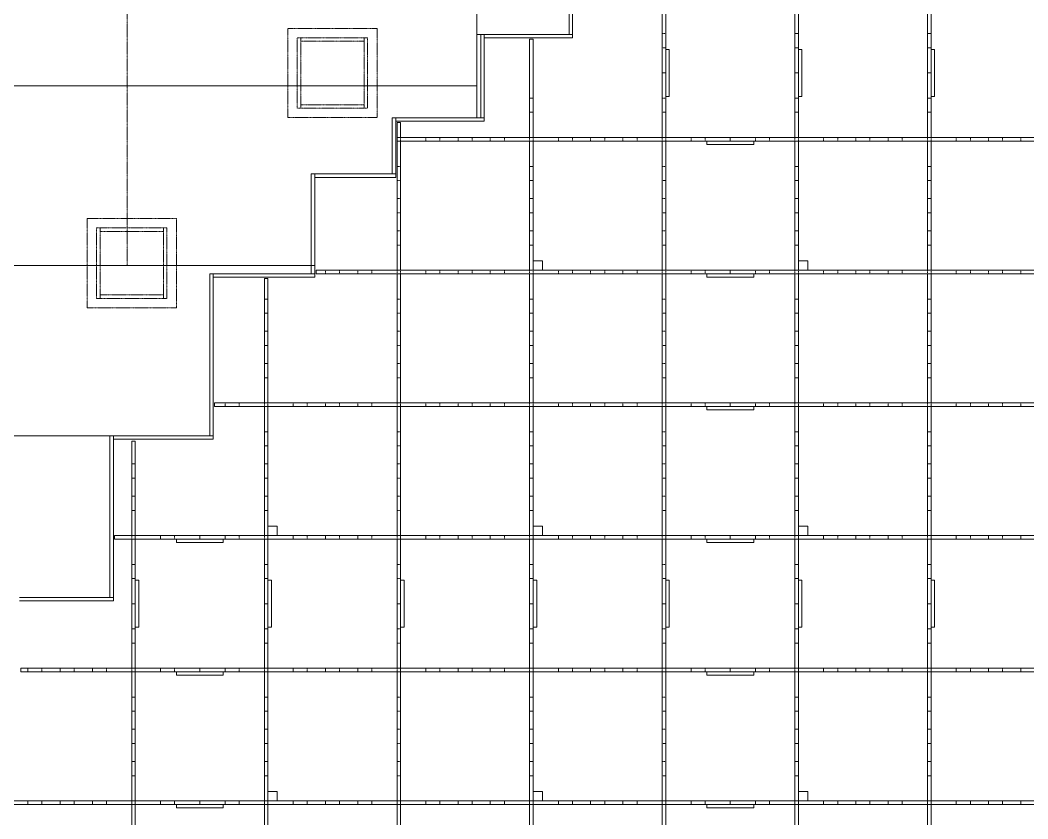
# Model space of a CAD drawing. Header units: millimetres. Extents: x -20225 to 19535, y -17853 to 10707.
# Drawn here: x -2083 to 2209, y -6652 to -3250 of the extents above; entities that cross this region are included whole.
import ezdxf

# ---------------------------------------------------------------- set-up
doc = ezdxf.new("R2010")
doc.units = ezdxf.units.MM
doc.linetypes.add('HIDDEN', pattern=[1.905, 1.27, -0.635])

msp = doc.modelspace()

# ---------------------------------------------------------------- linework, layer by layer
at = {"linetype": 'Continuous', "lineweight": 15}
for p, q in [((-138, -3530.3), (-138, -2040.3)), ((-138, -2040.3), (-138, -3310.7)), ((255.3, -2955.5), (255.3, -3310.7)), ((270.3, -3310.7), (270.3, -2955.5)), ((652, -3200.3), (652, -3475.3)), ((667, -3475.3), (667, -3200.3)), ((1217, -3200.3), (1217, -3475.3)), ((1232, -3475.3), (1232, -3200.3)), ((1782, -3200.3), (1782, -3475.3)), ((1797, -3475.3), (1797, -3200.3)), ((-138, -3310.7), (-121.3, -3310.7)), ((-138, -3310.7), (-138, -3665.9)), ((-106.3, -3310.7), (-121.3, -3310.7)), ((-121.3, -3310.7), (-121.3, -3665.9)), ((-106.3, -3665.9), (-106.3, -3310.7)), ((-106.3, -3310.7), (-106.3, -3325.7)), ((270.3, -3310.7), (-106.3, -3310.7)), ((-106.3, -3325.7), (270.3, -3325.7)), ((87, -3330.7), (87, -3750.3)), ((102, -3330.7), (87, -3330.7)), ((102, -3750.3), (102, -3330.7)), ((255.3, -3310.7), (270.3, -3310.7)), ((270.3, -3325.7), (270.3, -3310.7)), ((682, -3375.3), (667, -3375.3)), ((667, -3375.3), (667, -3575.3)), ((682, -3575.3), (682, -3375.3)), ((1232, -3375.3), (1232, -3575.3)), ((1247, -3375.3), (1232, -3375.3)), ((1247, -3575.3), (1247, -3375.3)), ((1812, -3375.3), (1797, -3375.3)), ((1797, -3375.3), (1797, -3575.3)), ((1812, -3575.3), (1812, -3375.3)), ((667, -3475.3), (652, -3475.3)), ((652, -3475.3), (652, -3750.3)), ((667, -3750.3), (667, -3475.3)), ((1232, -3475.3), (1217, -3475.3)), ((1217, -3475.3), (1217, -3750.3)), ((1232, -3750.3), (1232, -3475.3)), ((1797, -3475.3), (1782, -3475.3)), ((1782, -3475.3), (1782, -3750.3)), ((1797, -3750.3), (1797, -3475.3)), ((-138, -3530.3), (-3118, -3530.3)), ((-138, -3530.3), (-138, -3665.9)), ((667, -3575.3), (682, -3575.3)), ((1232, -3575.3), (1247, -3575.3)), ((1797, -3575.3), (1812, -3575.3)), ((-498, -3665.9), (-498, -3905.3)), ((-483, -3665.9), (-498, -3665.9)), ((-483, -3905.3), (-483, -3665.9)), ((-106.3, -3665.9), (-483, -3665.9)), ((-483, -3665.9), (-483, -3680.9)), ((-483, -3680.9), (-106.3, -3680.9)), ((-478, -3685.9), (-478, -3750.3)), ((-478, -3685.9), (-463, -3685.9)), ((-463, -3750.3), (-463, -3685.9)), ((-121.3, -3665.9), (-106.3, -3665.9)), ((-106.3, -3680.9), (-106.3, -3665.9)), ((-478, -3765.3), (-478, -3750.3)), ((942, -3750.3), (-478, -3750.3)), ((-463, -3750.3), (-478, -3750.3)), ((-478, -3765.3), (942, -3765.3)), ((-478, -3765.3), (-478, -4315.3)), ((-478, -3765.3), (-463, -3765.3)), ((-463, -4315.3), (-463, -3765.3)), ((87, -3750.3), (102, -3750.3)), ((87, -3765.3), (87, -4315.3)), ((102, -3765.3), (87, -3765.3)), ((102, -4315.3), (102, -3765.3)), ((652, -3750.3), (667, -3750.3)), ((652, -3765.3), (652, -4315.3)), ((667, -3765.3), (652, -3765.3)), ((667, -4315.3), (667, -3765.3)), ((1042, -3765.3), (842, -3765.3)), ((842, -3765.3), (842, -3780.3)), ((3202, -3750.3), (942, -3750.3)), ((942, -3765.3), (942, -3750.3)), ((942, -3765.3), (3202, -3765.3)), ((1042, -3780.3), (1042, -3765.3)), ((1217, -3750.3), (1232, -3750.3)), ((1217, -3765.3), (1217, -4315.3)), ((1232, -3765.3), (1217, -3765.3)), ((1232, -4315.3), (1232, -3765.3)), ((1782, -3750.3), (1797, -3750.3)), ((1782, -3765.3), (1782, -4315.3)), ((1797, -3765.3), (1782, -3765.3)), ((1797, -4315.3), (1797, -3765.3)), ((842, -3780.3), (1042, -3780.3)), ((-843, -3905.3), (-843, -4330.3)), ((-828, -3905.3), (-843, -3905.3)), ((-828, -4330.3), (-828, -3905.3)), ((-483, -3905.3), (-828, -3905.3)), ((-828, -3905.3), (-828, -3920.3)), ((-498, -3905.3), (-483, -3905.3)), ((-483, -3920.3), (-483, -3905.3)), ((-828, -3920.3), (-483, -3920.3)), ((142, -4275.3), (102, -4275.3)), ((102, -4275.3), (102, -4315.3)), ((142, -4315.3), (142, -4275.3)), ((1232, -4275.3), (1232, -4315.3)), ((1272, -4275.3), (1232, -4275.3)), ((1272, -4315.3), (1272, -4275.3)), ((-1276, -4330.3), (-1276, -5020.3)), ((-1276, -4330.3), (-1261, -4330.3)), ((-1261, -5020.3), (-1261, -4330.3)), ((-1261, -4330.3), (-1261, -4345.3)), ((-828, -4330.3), (-1261, -4330.3)), ((-828, -4330.3), (-843, -4330.3)), ((-828, -4345.3), (-828, -4330.3)), ((-823, -4315.3), (-823, -4330.3)), ((942, -4315.3), (-823, -4315.3)), ((-823, -4330.3), (942, -4330.3)), ((-463, -4315.3), (-478, -4315.3)), ((-478, -4330.3), (-478, -4880.3)), ((-478, -4330.3), (-463, -4330.3)), ((-463, -4880.3), (-463, -4330.3)), ((87, -4315.3), (102, -4315.3)), ((87, -4330.3), (87, -4880.3)), ((102, -4330.3), (87, -4330.3)), ((102, -4315.3), (142, -4315.3)), ((102, -4880.3), (102, -4330.3)), ((652, -4315.3), (667, -4315.3)), ((667, -4330.3), (652, -4330.3)), ((652, -4330.3), (652, -4880.3)), ((667, -4880.3), (667, -4330.3)), ((842, -4330.3), (842, -4345.3)), ((1042, -4330.3), (842, -4330.3)), ((3202, -4315.3), (942, -4315.3)), ((942, -4330.3), (942, -4315.3)), ((942, -4330.3), (3202, -4330.3)), ((1042, -4345.3), (1042, -4330.3)), ((1217, -4315.3), (1232, -4315.3)), ((1217, -4330.3), (1217, -4880.3)), ((1232, -4330.3), (1217, -4330.3)), ((1232, -4315.3), (1272, -4315.3)), ((1232, -4880.3), (1232, -4330.3)), ((1782, -4315.3), (1797, -4315.3)), ((1782, -4330.3), (1782, -4880.3)), ((1797, -4330.3), (1782, -4330.3)), ((1797, -4880.3), (1797, -4330.3)), ((-1261, -4345.3), (-828, -4345.3)), ((-1043, -4350.3), (-1043, -4880.3)), ((-1043, -4350.3), (-1028, -4350.3)), ((-1028, -4880.3), (-1028, -4350.3)), ((842, -4345.3), (1042, -4345.3)), ((-1256, -4895.3), (-1256, -4880.3)), ((942, -4880.3), (-1256, -4880.3)), ((-1043, -4880.3), (-1028, -4880.3)), ((-463, -4880.3), (-478, -4880.3)), ((87, -4880.3), (102, -4880.3)), ((652, -4880.3), (667, -4880.3)), ((942, -4895.3), (942, -4880.3)), ((3202, -4880.3), (942, -4880.3)), ((1217, -4880.3), (1232, -4880.3)), ((1782, -4880.3), (1797, -4880.3)), ((-1256, -4895.3), (942, -4895.3)), ((-1043, -4895.3), (-1043, -5445.3)), ((-1028, -4895.3), (-1043, -4895.3)), ((-1028, -5445.3), (-1028, -4895.3)), ((-478, -4895.3), (-478, -5445.3)), ((-478, -4895.3), (-463, -4895.3)), ((-463, -5445.3), (-463, -4895.3)), ((87, -4895.3), (87, -5445.3)), ((102, -4895.3), (87, -4895.3)), ((102, -5445.3), (102, -4895.3)), ((652, -4895.3), (652, -5445.3)), ((667, -4895.3), (652, -4895.3)), ((667, -5445.3), (667, -4895.3)), ((842, -4895.3), (842, -4910.3)), ((1042, -4895.3), (842, -4895.3)), ((842, -4910.3), (1042, -4910.3)), ((942, -4895.3), (3202, -4895.3)), ((1042, -4910.3), (1042, -4895.3)), ((1217, -4895.3), (1217, -5445.3)), ((1232, -4895.3), (1217, -4895.3)), ((1232, -5445.3), (1232, -4895.3)), ((1797, -4895.3), (1782, -4895.3)), ((1782, -4895.3), (1782, -5445.3)), ((1797, -5445.3), (1797, -4895.3)), ((-3118, -5020.3), (-1276, -5020.3)), ((-1701, -5020.3), (-3118, -5020.3)), ((-1701, -5020.3), (-1701, -5708.7)), ((-1701, -5020.3), (-1686, -5020.3)), ((-1701, -5020.3), (-1701, -5020.3)), ((-1686, -5708.7), (-1686, -5020.3)), ((-1261, -5020.3), (-1686, -5020.3)), ((-1686, -5020.3), (-1686, -5035.3)), ((-1261, -5020.3), (-1276, -5020.3)), ((-1261, -5035.3), (-1261, -5020.3)), ((-1686, -5035.3), (-1261, -5035.3)), ((-1608, -5043.4), (-1593, -5043.4)), ((-1608, -5043.4), (-1608, -5445.3)), ((-1593, -5445.3), (-1593, -5043.4)), ((-988, -5405.3), (-1028, -5405.3)), ((-1028, -5405.3), (-1028, -5445.3)), ((-988, -5445.3), (-988, -5405.3)), ((142, -5405.3), (102, -5405.3)), ((102, -5405.3), (102, -5445.3)), ((142, -5445.3), (142, -5405.3)), ((1272, -5405.3), (1232, -5405.3)), ((1232, -5405.3), (1232, -5445.3)), ((1272, -5445.3), (1272, -5405.3)), ((-1681, -5445.3), (-1681, -5460.3)), ((-1608, -5445.3), (-1681, -5445.3)), ((-1593, -5445.3), (-1608, -5445.3)), ((-1318, -5445.3), (-1593, -5445.3)), ((-1043, -5445.3), (-1318, -5445.3)), ((-1318, -5445.3), (-1318, -5460.3)), ((-1043, -5445.3), (-1028, -5445.3)), ((-1028, -5445.3), (-988, -5445.3)), ((-478, -5445.3), (-988, -5445.3)), ((-463, -5445.3), (-478, -5445.3)), ((87, -5445.3), (-463, -5445.3)), ((87, -5445.3), (102, -5445.3)), ((102, -5445.3), (142, -5445.3)), ((652, -5445.3), (142, -5445.3)), ((652, -5445.3), (667, -5445.3)), ((942, -5445.3), (667, -5445.3)), ((1217, -5445.3), (942, -5445.3)), ((942, -5445.3), (942, -5460.3)), ((1217, -5445.3), (1232, -5445.3)), ((1232, -5445.3), (1272, -5445.3)), ((1782, -5445.3), (1272, -5445.3)), ((1782, -5445.3), (1797, -5445.3)), ((2347, -5445.3), (1797, -5445.3)), ((-1318, -5460.3), (-1681, -5460.3)), ((-1593, -5460.3), (-1608, -5460.3)), ((-1608, -5735.3), (-1608, -5460.3)), ((-1593, -5460.3), (-1593, -5735.3)), ((-1418, -5475.3), (-1418, -5460.3)), ((-1418, -5460.3), (-1218, -5460.3)), ((-1218, -5475.3), (-1418, -5475.3)), ((942, -5460.3), (-1318, -5460.3)), ((-1218, -5460.3), (-1218, -5475.3)), ((-1028, -5460.3), (-1043, -5460.3)), ((-1043, -5735.3), (-1043, -5460.3)), ((-1028, -5460.3), (-1028, -5735.3)), ((-463, -5460.3), (-478, -5460.3)), ((-478, -5735.3), (-478, -5460.3)), ((-463, -5460.3), (-463, -5735.3)), ((102, -5460.3), (87, -5460.3)), ((87, -5735.3), (87, -5460.3)), ((102, -5460.3), (102, -5735.3)), ((667, -5460.3), (652, -5460.3)), ((652, -5735.3), (652, -5460.3)), ((667, -5460.3), (667, -5735.3)), ((842, -5475.3), (842, -5460.3)), ((842, -5460.3), (1042, -5460.3)), ((1042, -5475.3), (842, -5475.3)), ((3202, -5460.3), (942, -5460.3)), ((1042, -5460.3), (1042, -5475.3)), ((1232, -5460.3), (1217, -5460.3)), ((1217, -5735.3), (1217, -5460.3)), ((1232, -5460.3), (1232, -5735.3)), ((1797, -5460.3), (1782, -5460.3)), ((1782, -5735.3), (1782, -5460.3)), ((1797, -5460.3), (1797, -5735.3)), ((-1593, -5835.3), (-1593, -5635.3)), ((-1593, -5635.3), (-1578, -5635.3)), ((-1578, -5635.3), (-1578, -5835.3)), ((-1028, -5835.3), (-1028, -5635.3)), ((-1028, -5635.3), (-1013, -5635.3)), ((-1013, -5635.3), (-1013, -5835.3)), ((-463, -5635.3), (-448, -5635.3)), ((-463, -5835.3), (-463, -5635.3)), ((-448, -5635.3), (-448, -5835.3)), ((102, -5835.3), (102, -5635.3)), ((102, -5635.3), (117, -5635.3)), ((117, -5635.3), (117, -5835.3)), ((667, -5835.3), (667, -5635.3)), ((667, -5635.3), (682, -5635.3)), ((682, -5635.3), (682, -5835.3)), ((1232, -5635.3), (1247, -5635.3)), ((1232, -5835.3), (1232, -5635.3)), ((1247, -5635.3), (1247, -5835.3)), ((1797, -5835.3), (1797, -5635.3)), ((1797, -5635.3), (1812, -5635.3)), ((1812, -5635.3), (1812, -5835.3)), ((-1686, -5708.7), (-2086, -5708.7)), ((-1701, -5708.7), (-1686, -5708.7)), ((-1686, -5723.7), (-1686, -5708.7)), ((-2086, -5723.7), (-1686, -5723.7)), ((-1593, -5735.3), (-1608, -5735.3)), ((-1608, -6010.3), (-1608, -5735.3)), ((-1593, -5735.3), (-1593, -6010.3)), ((-1028, -5735.3), (-1043, -5735.3)), ((-1043, -6010.3), (-1043, -5735.3)), ((-1028, -5735.3), (-1028, -6010.3)), ((-463, -5735.3), (-478, -5735.3)), ((-478, -6010.3), (-478, -5735.3)), ((-463, -5735.3), (-463, -6010.3)), ((102, -5735.3), (87, -5735.3)), ((87, -6010.3), (87, -5735.3)), ((102, -5735.3), (102, -6010.3)), ((667, -5735.3), (652, -5735.3)), ((652, -6010.3), (652, -5735.3)), ((667, -5735.3), (667, -6010.3)), ((1232, -5735.3), (1217, -5735.3)), ((1217, -6010.3), (1217, -5735.3)), ((1232, -5735.3), (1232, -6010.3)), ((1797, -5735.3), (1782, -5735.3)), ((1782, -6010.3), (1782, -5735.3)), ((1797, -5735.3), (1797, -6010.3)), ((-1578, -5835.3), (-1593, -5835.3)), ((-1013, -5835.3), (-1028, -5835.3)), ((-448, -5835.3), (-463, -5835.3)), ((117, -5835.3), (102, -5835.3)), ((682, -5835.3), (667, -5835.3)), ((1247, -5835.3), (1232, -5835.3)), ((1812, -5835.3), (1797, -5835.3)), ((-2081, -6010.3), (-2081, -6025.3)), ((-2081, -6010.3), (-1318, -6010.3)), ((-1318, -6025.3), (-2081, -6025.3)), ((-1608, -6010.3), (-1593, -6010.3)), ((-1593, -6025.3), (-1608, -6025.3)), ((-1608, -6575.3), (-1608, -6025.3)), ((-1593, -6025.3), (-1593, -6575.3)), ((-1418, -6025.3), (-1218, -6025.3)), ((-1418, -6040.3), (-1418, -6025.3)), ((-1218, -6040.3), (-1418, -6040.3)), ((-1318, -6010.3), (-1318, -6025.3)), ((-1318, -6010.3), (942, -6010.3)), ((942, -6025.3), (-1318, -6025.3)), ((-1218, -6025.3), (-1218, -6040.3)), ((-1043, -6010.3), (-1028, -6010.3)), ((-1028, -6025.3), (-1043, -6025.3)), ((-1043, -6575.3), (-1043, -6025.3)), ((-1028, -6025.3), (-1028, -6575.3)), ((-478, -6010.3), (-463, -6010.3)), ((-463, -6025.3), (-478, -6025.3)), ((-478, -6575.3), (-478, -6025.3)), ((-463, -6025.3), (-463, -6575.3)), ((87, -6010.3), (102, -6010.3)), ((102, -6025.3), (87, -6025.3)), ((87, -6575.3), (87, -6025.3)), ((102, -6025.3), (102, -6575.3)), ((652, -6010.3), (667, -6010.3)), ((667, -6025.3), (652, -6025.3)), ((652, -6575.3), (652, -6025.3)), ((667, -6025.3), (667, -6575.3)), ((842, -6040.3), (842, -6025.3)), ((842, -6025.3), (1042, -6025.3)), ((1042, -6040.3), (842, -6040.3)), ((942, -6010.3), (3202, -6010.3)), ((942, -6010.3), (942, -6025.3)), ((3202, -6025.3), (942, -6025.3)), ((1042, -6025.3), (1042, -6040.3)), ((1217, -6010.3), (1232, -6010.3)), ((1232, -6025.3), (1217, -6025.3)), ((1217, -6575.3), (1217, -6025.3)), ((1232, -6025.3), (1232, -6575.3)), ((1782, -6010.3), (1797, -6010.3)), ((1797, -6025.3), (1782, -6025.3)), ((1782, -6575.3), (1782, -6025.3)), ((1797, -6025.3), (1797, -6575.3)), ((-1028, -6575.3), (-1028, -6535.3)), ((-1028, -6535.3), (-988, -6535.3)), ((-988, -6535.3), (-988, -6575.3)), ((102, -6535.3), (142, -6535.3)), ((102, -6575.3), (102, -6535.3)), ((142, -6535.3), (142, -6575.3)), ((1232, -6575.3), (1232, -6535.3)), ((1232, -6535.3), (1272, -6535.3)), ((1272, -6535.3), (1272, -6575.3)), ((-2481, -6575.3), (-1318, -6575.3)), ((-1318, -6590.3), (-2481, -6590.3)), ((-1608, -6575.3), (-1593, -6575.3)), ((-1593, -6590.3), (-1608, -6590.3)), ((-1608, -7140.3), (-1608, -6590.3)), ((-1593, -6590.3), (-1593, -7140.3)), ((-1418, -6605.3), (-1418, -6590.3)), ((-1418, -6590.3), (-1218, -6590.3)), ((-1218, -6605.3), (-1418, -6605.3)), ((-1318, -6575.3), (-1318, -6590.3)), ((-1318, -6575.3), (942, -6575.3)), ((942, -6590.3), (-1318, -6590.3)), ((-1218, -6590.3), (-1218, -6605.3)), ((-1043, -6575.3), (-1028, -6575.3)), ((-1028, -6590.3), (-1043, -6590.3)), ((-1043, -7140.3), (-1043, -6590.3)), ((-988, -6575.3), (-1028, -6575.3)), ((-1028, -6590.3), (-1028, -7140.3)), ((-478, -6575.3), (-463, -6575.3)), ((-463, -6590.3), (-478, -6590.3)), ((-478, -7140.3), (-478, -6590.3)), ((-463, -6590.3), (-463, -7140.3)), ((87, -6575.3), (102, -6575.3)), ((102, -6590.3), (87, -6590.3)), ((87, -7140.3), (87, -6590.3)), ((142, -6575.3), (102, -6575.3)), ((102, -6590.3), (102, -7140.3)), ((652, -6575.3), (667, -6575.3)), ((667, -6590.3), (652, -6590.3)), ((652, -7140.3), (652, -6590.3)), ((667, -6590.3), (667, -7140.3)), ((842, -6590.3), (1042, -6590.3)), ((842, -6605.3), (842, -6590.3)), ((1042, -6605.3), (842, -6605.3)), ((942, -6575.3), (3202, -6575.3)), ((942, -6575.3), (942, -6590.3)), ((3202, -6590.3), (942, -6590.3)), ((1042, -6590.3), (1042, -6605.3)), ((1217, -6575.3), (1232, -6575.3)), ((1232, -6590.3), (1217, -6590.3)), ((1217, -7140.3), (1217, -6590.3)), ((1272, -6575.3), (1232, -6575.3)), ((1232, -6590.3), (1232, -7140.3)), ((1782, -6575.3), (1797, -6575.3)), ((1797, -6590.3), (1782, -6590.3)), ((1782, -7140.3), (1782, -6590.3)), ((1797, -6590.3), (1797, -7140.3))]:
    msp.add_line(p, q, dxfattribs=at)
at = {"linetype": 'HIDDEN', "lineweight": 0}
for p, q in [((-1628, -2805.3), (-1628, -4295.3)), ((-943, -3285.3), (-563, -3285.3)), ((-943, -3665.3), (-943, -3285.3)), ((-563, -3285.3), (-563, -3665.3)), ((-903, -3325.3), (-888, -3325.3)), ((-903, -3625.3), (-903, -3325.3)), ((-888, -3325.3), (-888, -3625.3)), ((-888, -3340.3), (-888, -3325.3)), ((-888, -3325.3), (-618, -3325.3)), ((-618, -3340.3), (-888, -3340.3)), ((-618, -3325.3), (-603, -3325.3)), ((-618, -3625.3), (-618, -3325.3)), ((-618, -3325.3), (-618, -3340.3)), ((-603, -3325.3), (-603, -3625.3)), ((667, -3307.8), (652, -3307.8)), ((1232, -3307.8), (1217, -3307.8)), ((1797, -3307.8), (1782, -3307.8)), ((652, -3367.8), (667, -3367.8)), ((1217, -3367.8), (1232, -3367.8)), ((1782, -3367.8), (1797, -3367.8)), ((102, -3582.8), (87, -3582.8)), ((667, -3582.8), (652, -3582.8)), ((1232, -3582.8), (1217, -3582.8)), ((1797, -3582.8), (1782, -3582.8)), ((-888, -3625.3), (-903, -3625.3)), ((-888, -3610.3), (-618, -3610.3)), ((-888, -3625.3), (-888, -3610.3)), ((-618, -3625.3), (-888, -3625.3)), ((-618, -3610.3), (-618, -3625.3)), ((-603, -3625.3), (-618, -3625.3)), ((87, -3642.8), (102, -3642.8)), ((652, -3642.8), (667, -3642.8)), ((1217, -3642.8), (1232, -3642.8)), ((1782, -3642.8), (1797, -3642.8)), ((-563, -3665.3), (-943, -3665.3)), ((-463, -3750.3), (-463, -3765.3)), ((-355.5, -3750.3), (-355.5, -3765.3)), ((-295.5, -3765.3), (-295.5, -3750.3)), ((-218, -3750.3), (-218, -3765.3)), ((-158, -3765.3), (-158, -3750.3)), ((-80.5, -3750.3), (-80.5, -3765.3)), ((-20.5, -3765.3), (-20.5, -3750.3)), ((87, -3765.3), (87, -3750.3)), ((102, -3750.3), (102, -3765.3)), ((209.5, -3750.3), (209.5, -3765.3)), ((269.5, -3765.3), (269.5, -3750.3)), ((347, -3750.3), (347, -3765.3)), ((407, -3765.3), (407, -3750.3)), ((484.5, -3750.3), (484.5, -3765.3)), ((544.5, -3765.3), (544.5, -3750.3)), ((652, -3765.3), (652, -3750.3)), ((667, -3750.3), (667, -3765.3)), ((774.5, -3750.3), (774.5, -3765.3)), ((834.5, -3765.3), (834.5, -3750.3)), ((1049.5, -3750.3), (1049.5, -3765.3)), ((1109.5, -3765.3), (1109.5, -3750.3)), ((1217, -3765.3), (1217, -3750.3)), ((1232, -3750.3), (1232, -3765.3)), ((1339.5, -3750.3), (1339.5, -3765.3)), ((1399.5, -3765.3), (1399.5, -3750.3)), ((1477, -3750.3), (1477, -3765.3)), ((1537, -3765.3), (1537, -3750.3)), ((1614.5, -3750.3), (1614.5, -3765.3)), ((1674.5, -3765.3), (1674.5, -3750.3)), ((1782, -3765.3), (1782, -3750.3)), ((1797, -3750.3), (1797, -3765.3)), ((1904.5, -3750.3), (1904.5, -3765.3)), ((1964.5, -3765.3), (1964.5, -3750.3)), ((2042, -3750.3), (2042, -3765.3)), ((2102, -3765.3), (2102, -3750.3)), ((2179.5, -3750.3), (2179.5, -3765.3)), ((-463, -3872.8), (-478, -3872.8)), ((102, -3872.8), (87, -3872.8)), ((667, -3872.8), (652, -3872.8)), ((1232, -3872.8), (1217, -3872.8)), ((1797, -3872.8), (1782, -3872.8)), ((-478, -3932.8), (-463, -3932.8)), ((87, -3932.8), (102, -3932.8)), ((652, -3932.8), (667, -3932.8)), ((1217, -3932.8), (1232, -3932.8)), ((1782, -3932.8), (1797, -3932.8)), ((-463, -4010.3), (-478, -4010.3)), ((102, -4010.3), (87, -4010.3)), ((667, -4010.3), (652, -4010.3)), ((1232, -4010.3), (1217, -4010.3)), ((1797, -4010.3), (1782, -4010.3)), ((-478, -4070.3), (-463, -4070.3)), ((87, -4070.3), (102, -4070.3)), ((652, -4070.3), (667, -4070.3)), ((1217, -4070.3), (1232, -4070.3)), ((1782, -4070.3), (1797, -4070.3)), ((-1798, -4095.3), (-1418, -4095.3)), ((-1798, -4475.3), (-1798, -4095.3)), ((-1418, -4095.3), (-1418, -4475.3)), ((-1758, -4135.3), (-1743, -4135.3)), ((-1758, -4435.3), (-1758, -4135.3)), ((-1743, -4135.3), (-1743, -4435.3)), ((-1743, -4135.3), (-1473, -4135.3)), ((-1743, -4150.3), (-1743, -4135.3)), ((-1473, -4150.3), (-1743, -4150.3)), ((-1473, -4135.3), (-1473, -4150.3)), ((-1473, -4435.3), (-1473, -4135.3)), ((-1473, -4135.3), (-1458, -4135.3)), ((-1458, -4135.3), (-1458, -4435.3)), ((-463, -4147.8), (-478, -4147.8)), ((102, -4147.8), (87, -4147.8)), ((667, -4147.8), (652, -4147.8)), ((1232, -4147.8), (1217, -4147.8)), ((1797, -4147.8), (1782, -4147.8)), ((-478, -4207.8), (-463, -4207.8)), ((87, -4207.8), (102, -4207.8)), ((652, -4207.8), (667, -4207.8)), ((1217, -4207.8), (1232, -4207.8)), ((1782, -4207.8), (1797, -4207.8)), ((-4378.4, -4295.3), (-1628, -4295.3)), ((-2448, -4295.3), (-828, -4295.3)), ((-1628, -4295.3), (-828, -4295.3)), ((-783, -4315.3), (-783, -4330.3)), ((-723, -4330.3), (-723, -4315.3)), ((-645.5, -4315.3), (-645.5, -4330.3)), ((-585.5, -4330.3), (-585.5, -4315.3)), ((-478, -4330.3), (-478, -4315.3)), ((-463, -4315.3), (-463, -4330.3)), ((-355.5, -4315.3), (-355.5, -4330.3)), ((-295.5, -4330.3), (-295.5, -4315.3)), ((-218, -4315.3), (-218, -4330.3)), ((-158, -4330.3), (-158, -4315.3)), ((-80.5, -4315.3), (-80.5, -4330.3)), ((-20.5, -4330.3), (-20.5, -4315.3)), ((87, -4330.3), (87, -4315.3)), ((102, -4315.3), (102, -4330.3)), ((209.5, -4315.3), (209.5, -4330.3)), ((269.5, -4330.3), (269.5, -4315.3)), ((347, -4315.3), (347, -4330.3)), ((407, -4330.3), (407, -4315.3)), ((484.5, -4315.3), (484.5, -4330.3)), ((544.5, -4330.3), (544.5, -4315.3)), ((652, -4330.3), (652, -4315.3)), ((667, -4315.3), (667, -4330.3)), ((774.5, -4315.3), (774.5, -4330.3)), ((834.5, -4330.3), (834.5, -4315.3)), ((1049.5, -4315.3), (1049.5, -4330.3)), ((1109.5, -4330.3), (1109.5, -4315.3)), ((1217, -4330.3), (1217, -4315.3)), ((1232, -4315.3), (1232, -4330.3)), ((1339.5, -4315.3), (1339.5, -4330.3)), ((1399.5, -4330.3), (1399.5, -4315.3)), ((1477, -4315.3), (1477, -4330.3)), ((1537, -4330.3), (1537, -4315.3)), ((1614.5, -4315.3), (1614.5, -4330.3)), ((1674.5, -4330.3), (1674.5, -4315.3)), ((1782, -4330.3), (1782, -4315.3)), ((1797, -4315.3), (1797, -4330.3)), ((1904.5, -4315.3), (1904.5, -4330.3)), ((1964.5, -4330.3), (1964.5, -4315.3)), ((2042, -4315.3), (2042, -4330.3)), ((2102, -4330.3), (2102, -4315.3)), ((2179.5, -4315.3), (2179.5, -4330.3)), ((-1743, -4420.3), (-1473, -4420.3)), ((-1743, -4435.3), (-1743, -4420.3)), ((-1473, -4420.3), (-1473, -4435.3)), ((-1743, -4435.3), (-1758, -4435.3)), ((-1473, -4435.3), (-1743, -4435.3)), ((-1458, -4435.3), (-1473, -4435.3)), ((-1028, -4437.8), (-1043, -4437.8)), ((-463, -4437.8), (-478, -4437.8)), ((102, -4437.8), (87, -4437.8)), ((667, -4437.8), (652, -4437.8)), ((1232, -4437.8), (1217, -4437.8)), ((1797, -4437.8), (1782, -4437.8)), ((-1418, -4475.3), (-1798, -4475.3)), ((-1043, -4497.8), (-1028, -4497.8)), ((-478, -4497.8), (-463, -4497.8)), ((87, -4497.8), (102, -4497.8)), ((652, -4497.8), (667, -4497.8)), ((1217, -4497.8), (1232, -4497.8)), ((1782, -4497.8), (1797, -4497.8)), ((-1028, -4575.3), (-1043, -4575.3)), ((-463, -4575.3), (-478, -4575.3)), ((102, -4575.3), (87, -4575.3)), ((667, -4575.3), (652, -4575.3)), ((1232, -4575.3), (1217, -4575.3)), ((1797, -4575.3), (1782, -4575.3)), ((-1043, -4635.3), (-1028, -4635.3)), ((-478, -4635.3), (-463, -4635.3)), ((87, -4635.3), (102, -4635.3)), ((652, -4635.3), (667, -4635.3)), ((1217, -4635.3), (1232, -4635.3)), ((1782, -4635.3), (1797, -4635.3)), ((-1028, -4712.8), (-1043, -4712.8)), ((-463, -4712.8), (-478, -4712.8)), ((102, -4712.8), (87, -4712.8)), ((667, -4712.8), (652, -4712.8)), ((1232, -4712.8), (1217, -4712.8)), ((1797, -4712.8), (1782, -4712.8)), ((-1043, -4772.8), (-1028, -4772.8)), ((-478, -4772.8), (-463, -4772.8)), ((87, -4772.8), (102, -4772.8)), ((652, -4772.8), (667, -4772.8)), ((1217, -4772.8), (1232, -4772.8)), ((1782, -4772.8), (1797, -4772.8)), ((-1210.5, -4880.3), (-1210.5, -4895.3)), ((-1150.5, -4895.3), (-1150.5, -4880.3)), ((-1043, -4895.3), (-1043, -4880.3)), ((-1028, -4880.3), (-1028, -4895.3)), ((-920.5, -4880.3), (-920.5, -4895.3)), ((-860.5, -4895.3), (-860.5, -4880.3)), ((-783, -4880.3), (-783, -4895.3)), ((-723, -4895.3), (-723, -4880.3)), ((-645.5, -4880.3), (-645.5, -4895.3)), ((-585.5, -4895.3), (-585.5, -4880.3)), ((-478, -4895.3), (-478, -4880.3)), ((-463, -4880.3), (-463, -4895.3)), ((-355.5, -4880.3), (-355.5, -4895.3)), ((-295.5, -4895.3), (-295.5, -4880.3)), ((-218, -4880.3), (-218, -4895.3)), ((-158, -4895.3), (-158, -4880.3)), ((-80.5, -4880.3), (-80.5, -4895.3)), ((-20.5, -4895.3), (-20.5, -4880.3)), ((87, -4895.3), (87, -4880.3)), ((102, -4880.3), (102, -4895.3)), ((209.5, -4880.3), (209.5, -4895.3)), ((269.5, -4895.3), (269.5, -4880.3)), ((347, -4880.3), (347, -4895.3)), ((407, -4895.3), (407, -4880.3)), ((484.5, -4880.3), (484.5, -4895.3)), ((544.5, -4895.3), (544.5, -4880.3)), ((652, -4895.3), (652, -4880.3)), ((667, -4880.3), (667, -4895.3)), ((774.5, -4880.3), (774.5, -4895.3)), ((834.5, -4895.3), (834.5, -4880.3)), ((1049.5, -4880.3), (1049.5, -4895.3)), ((1109.5, -4895.3), (1109.5, -4880.3)), ((1217, -4895.3), (1217, -4880.3)), ((1232, -4880.3), (1232, -4895.3)), ((1339.5, -4880.3), (1339.5, -4895.3)), ((1399.5, -4895.3), (1399.5, -4880.3)), ((1477, -4880.3), (1477, -4895.3)), ((1537, -4895.3), (1537, -4880.3)), ((1614.5, -4880.3), (1614.5, -4895.3)), ((1674.5, -4895.3), (1674.5, -4880.3)), ((1782, -4895.3), (1782, -4880.3)), ((1797, -4880.3), (1797, -4895.3)), ((1904.5, -4880.3), (1904.5, -4895.3)), ((1964.5, -4895.3), (1964.5, -4880.3)), ((2042, -4880.3), (2042, -4895.3)), ((2102, -4895.3), (2102, -4880.3)), ((2179.5, -4880.3), (2179.5, -4895.3)), ((-1028, -5002.8), (-1043, -5002.8)), ((-463, -5002.8), (-478, -5002.8)), ((102, -5002.8), (87, -5002.8)), ((667, -5002.8), (652, -5002.8)), ((1232, -5002.8), (1217, -5002.8)), ((1797, -5002.8), (1782, -5002.8)), ((-1043, -5062.8), (-1028, -5062.8)), ((-478, -5062.8), (-463, -5062.8)), ((87, -5062.8), (102, -5062.8)), ((652, -5062.8), (667, -5062.8)), ((1217, -5062.8), (1232, -5062.8)), ((1782, -5062.8), (1797, -5062.8)), ((-1593, -5140.3), (-1608, -5140.3)), ((-1028, -5140.3), (-1043, -5140.3)), ((-463, -5140.3), (-478, -5140.3)), ((102, -5140.3), (87, -5140.3)), ((667, -5140.3), (652, -5140.3)), ((1232, -5140.3), (1217, -5140.3)), ((1797, -5140.3), (1782, -5140.3)), ((-1608, -5200.3), (-1593, -5200.3)), ((-1043, -5200.3), (-1028, -5200.3)), ((-478, -5200.3), (-463, -5200.3)), ((87, -5200.3), (102, -5200.3)), ((652, -5200.3), (667, -5200.3)), ((1217, -5200.3), (1232, -5200.3)), ((1782, -5200.3), (1797, -5200.3)), ((-1593, -5277.8), (-1608, -5277.8)), ((-1028, -5277.8), (-1043, -5277.8)), ((-463, -5277.8), (-478, -5277.8)), ((102, -5277.8), (87, -5277.8)), ((667, -5277.8), (652, -5277.8)), ((1232, -5277.8), (1217, -5277.8)), ((1797, -5277.8), (1782, -5277.8)), ((-1608, -5337.8), (-1593, -5337.8)), ((-1043, -5337.8), (-1028, -5337.8)), ((-478, -5337.8), (-463, -5337.8)), ((87, -5337.8), (102, -5337.8)), ((652, -5337.8), (667, -5337.8)), ((1217, -5337.8), (1232, -5337.8)), ((1782, -5337.8), (1797, -5337.8)), ((-1608, -5460.3), (-1608, -5445.3)), ((-1593, -5445.3), (-1593, -5460.3)), ((-1485.5, -5445.3), (-1485.5, -5460.3)), ((-1425.5, -5460.3), (-1425.5, -5445.3)), ((-1210.5, -5445.3), (-1210.5, -5460.3)), ((-1150.5, -5460.3), (-1150.5, -5445.3)), ((-1043, -5460.3), (-1043, -5445.3)), ((-1028, -5445.3), (-1028, -5460.3)), ((-920.5, -5445.3), (-920.5, -5460.3)), ((-860.5, -5460.3), (-860.5, -5445.3)), ((-783, -5445.3), (-783, -5460.3)), ((-723, -5460.3), (-723, -5445.3)), ((-645.5, -5445.3), (-645.5, -5460.3)), ((-585.5, -5460.3), (-585.5, -5445.3)), ((-478, -5460.3), (-478, -5445.3)), ((-463, -5445.3), (-463, -5460.3)), ((-355.5, -5445.3), (-355.5, -5460.3)), ((-295.5, -5460.3), (-295.5, -5445.3)), ((-218, -5445.3), (-218, -5460.3)), ((-158, -5460.3), (-158, -5445.3)), ((-80.5, -5445.3), (-80.5, -5460.3)), ((-20.5, -5460.3), (-20.5, -5445.3)), ((87, -5460.3), (87, -5445.3)), ((102, -5445.3), (102, -5460.3)), ((209.5, -5445.3), (209.5, -5460.3)), ((269.5, -5460.3), (269.5, -5445.3)), ((347, -5445.3), (347, -5460.3)), ((407, -5460.3), (407, -5445.3)), ((484.5, -5445.3), (484.5, -5460.3)), ((544.5, -5460.3), (544.5, -5445.3)), ((652, -5460.3), (652, -5445.3)), ((667, -5445.3), (667, -5460.3)), ((774.5, -5445.3), (774.5, -5460.3)), ((834.5, -5460.3), (834.5, -5445.3)), ((1049.5, -5445.3), (1049.5, -5460.3)), ((1109.5, -5460.3), (1109.5, -5445.3)), ((1217, -5460.3), (1217, -5445.3)), ((1232, -5445.3), (1232, -5460.3)), ((1339.5, -5445.3), (1339.5, -5460.3)), ((1399.5, -5460.3), (1399.5, -5445.3)), ((1477, -5445.3), (1477, -5460.3)), ((1537, -5460.3), (1537, -5445.3)), ((1614.5, -5445.3), (1614.5, -5460.3)), ((1674.5, -5460.3), (1674.5, -5445.3)), ((1782, -5460.3), (1782, -5445.3)), ((1797, -5445.3), (1797, -5460.3)), ((1904.5, -5445.3), (1904.5, -5460.3)), ((1964.5, -5460.3), (1964.5, -5445.3)), ((2042, -5445.3), (2042, -5460.3)), ((2102, -5460.3), (2102, -5445.3)), ((2179.5, -5445.3), (2179.5, -5460.3)), ((-1593, -5567.8), (-1608, -5567.8)), ((-1028, -5567.8), (-1043, -5567.8)), ((-463, -5567.8), (-478, -5567.8)), ((102, -5567.8), (87, -5567.8)), ((667, -5567.8), (652, -5567.8)), ((1232, -5567.8), (1217, -5567.8)), ((1797, -5567.8), (1782, -5567.8)), ((-1608, -5627.8), (-1593, -5627.8)), ((-1043, -5627.8), (-1028, -5627.8)), ((-478, -5627.8), (-463, -5627.8)), ((87, -5627.8), (102, -5627.8)), ((652, -5627.8), (667, -5627.8)), ((1217, -5627.8), (1232, -5627.8)), ((1782, -5627.8), (1797, -5627.8)), ((-1593, -5842.8), (-1608, -5842.8)), ((-1028, -5842.8), (-1043, -5842.8)), ((-463, -5842.8), (-478, -5842.8)), ((102, -5842.8), (87, -5842.8)), ((667, -5842.8), (652, -5842.8)), ((1232, -5842.8), (1217, -5842.8)), ((1797, -5842.8), (1782, -5842.8)), ((-1608, -5902.8), (-1593, -5902.8)), ((-1043, -5902.8), (-1028, -5902.8)), ((-478, -5902.8), (-463, -5902.8)), ((87, -5902.8), (102, -5902.8)), ((652, -5902.8), (667, -5902.8)), ((1217, -5902.8), (1232, -5902.8)), ((1782, -5902.8), (1797, -5902.8)), ((-2050.5, -6010.3), (-2050.5, -6025.3)), ((-1990.5, -6025.3), (-1990.5, -6010.3)), ((-1913, -6010.3), (-1913, -6025.3)), ((-1853, -6025.3), (-1853, -6010.3)), ((-1775.5, -6010.3), (-1775.5, -6025.3)), ((-1715.5, -6025.3), (-1715.5, -6010.3)), ((-1608, -6025.3), (-1608, -6010.3)), ((-1593, -6010.3), (-1593, -6025.3)), ((-1485.5, -6010.3), (-1485.5, -6025.3)), ((-1425.5, -6025.3), (-1425.5, -6010.3)), ((-1210.5, -6010.3), (-1210.5, -6025.3)), ((-1150.5, -6025.3), (-1150.5, -6010.3)), ((-1043, -6025.3), (-1043, -6010.3)), ((-1028, -6010.3), (-1028, -6025.3)), ((-920.5, -6010.3), (-920.5, -6025.3)), ((-860.5, -6025.3), (-860.5, -6010.3)), ((-783, -6010.3), (-783, -6025.3)), ((-723, -6025.3), (-723, -6010.3)), ((-645.5, -6010.3), (-645.5, -6025.3)), ((-585.5, -6025.3), (-585.5, -6010.3)), ((-478, -6025.3), (-478, -6010.3)), ((-463, -6010.3), (-463, -6025.3)), ((-355.5, -6010.3), (-355.5, -6025.3)), ((-295.5, -6025.3), (-295.5, -6010.3)), ((-218, -6010.3), (-218, -6025.3)), ((-158, -6025.3), (-158, -6010.3)), ((-80.5, -6010.3), (-80.5, -6025.3)), ((-20.5, -6025.3), (-20.5, -6010.3)), ((87, -6025.3), (87, -6010.3)), ((102, -6010.3), (102, -6025.3)), ((209.5, -6010.3), (209.5, -6025.3)), ((269.5, -6025.3), (269.5, -6010.3)), ((347, -6010.3), (347, -6025.3)), ((407, -6025.3), (407, -6010.3)), ((484.5, -6010.3), (484.5, -6025.3)), ((544.5, -6025.3), (544.5, -6010.3)), ((652, -6025.3), (652, -6010.3)), ((667, -6010.3), (667, -6025.3)), ((774.5, -6010.3), (774.5, -6025.3)), ((834.5, -6025.3), (834.5, -6010.3)), ((1049.5, -6010.3), (1049.5, -6025.3)), ((1109.5, -6025.3), (1109.5, -6010.3)), ((1217, -6025.3), (1217, -6010.3)), ((1232, -6010.3), (1232, -6025.3)), ((1339.5, -6010.3), (1339.5, -6025.3)), ((1399.5, -6025.3), (1399.5, -6010.3)), ((1477, -6010.3), (1477, -6025.3)), ((1537, -6025.3), (1537, -6010.3)), ((1614.5, -6010.3), (1614.5, -6025.3)), ((1674.5, -6025.3), (1674.5, -6010.3)), ((1782, -6025.3), (1782, -6010.3)), ((1797, -6010.3), (1797, -6025.3)), ((1904.5, -6010.3), (1904.5, -6025.3)), ((1964.5, -6025.3), (1964.5, -6010.3)), ((2042, -6010.3), (2042, -6025.3)), ((2102, -6025.3), (2102, -6010.3)), ((2179.5, -6010.3), (2179.5, -6025.3)), ((-1593, -6132.8), (-1608, -6132.8)), ((-1028, -6132.8), (-1043, -6132.8)), ((-463, -6132.8), (-478, -6132.8)), ((102, -6132.8), (87, -6132.8)), ((667, -6132.8), (652, -6132.8)), ((1232, -6132.8), (1217, -6132.8)), ((1797, -6132.8), (1782, -6132.8)), ((-1608, -6192.8), (-1593, -6192.8)), ((-1043, -6192.8), (-1028, -6192.8)), ((-478, -6192.8), (-463, -6192.8)), ((87, -6192.8), (102, -6192.8)), ((652, -6192.8), (667, -6192.8)), ((1217, -6192.8), (1232, -6192.8)), ((1782, -6192.8), (1797, -6192.8)), ((-1593, -6270.3), (-1608, -6270.3)), ((-1028, -6270.3), (-1043, -6270.3)), ((-463, -6270.3), (-478, -6270.3)), ((102, -6270.3), (87, -6270.3)), ((667, -6270.3), (652, -6270.3)), ((1232, -6270.3), (1217, -6270.3)), ((1797, -6270.3), (1782, -6270.3)), ((-1608, -6330.3), (-1593, -6330.3)), ((-1043, -6330.3), (-1028, -6330.3)), ((-478, -6330.3), (-463, -6330.3)), ((87, -6330.3), (102, -6330.3)), ((652, -6330.3), (667, -6330.3)), ((1217, -6330.3), (1232, -6330.3)), ((1782, -6330.3), (1797, -6330.3)), ((-1593, -6407.8), (-1608, -6407.8)), ((-1028, -6407.8), (-1043, -6407.8)), ((-463, -6407.8), (-478, -6407.8)), ((102, -6407.8), (87, -6407.8)), ((667, -6407.8), (652, -6407.8)), ((1232, -6407.8), (1217, -6407.8)), ((1797, -6407.8), (1782, -6407.8)), ((-1608, -6467.8), (-1593, -6467.8)), ((-1043, -6467.8), (-1028, -6467.8)), ((-478, -6467.8), (-463, -6467.8)), ((87, -6467.8), (102, -6467.8)), ((652, -6467.8), (667, -6467.8)), ((1217, -6467.8), (1232, -6467.8)), ((1782, -6467.8), (1797, -6467.8)), ((-2050.5, -6575.3), (-2050.5, -6590.3)), ((-1990.5, -6590.3), (-1990.5, -6575.3)), ((-1913, -6575.3), (-1913, -6590.3)), ((-1853, -6590.3), (-1853, -6575.3)), ((-1775.5, -6575.3), (-1775.5, -6590.3)), ((-1715.5, -6590.3), (-1715.5, -6575.3)), ((-1608, -6590.3), (-1608, -6575.3)), ((-1593, -6575.3), (-1593, -6590.3)), ((-1485.5, -6575.3), (-1485.5, -6590.3)), ((-1425.5, -6590.3), (-1425.5, -6575.3)), ((-1210.5, -6575.3), (-1210.5, -6590.3)), ((-1150.5, -6590.3), (-1150.5, -6575.3)), ((-1043, -6590.3), (-1043, -6575.3)), ((-1028, -6575.3), (-1028, -6590.3)), ((-920.5, -6575.3), (-920.5, -6590.3)), ((-860.5, -6590.3), (-860.5, -6575.3)), ((-783, -6575.3), (-783, -6590.3)), ((-723, -6590.3), (-723, -6575.3)), ((-645.5, -6575.3), (-645.5, -6590.3)), ((-585.5, -6590.3), (-585.5, -6575.3)), ((-478, -6590.3), (-478, -6575.3)), ((-463, -6575.3), (-463, -6590.3)), ((-355.5, -6575.3), (-355.5, -6590.3)), ((-295.5, -6590.3), (-295.5, -6575.3)), ((-218, -6575.3), (-218, -6590.3)), ((-158, -6590.3), (-158, -6575.3)), ((-80.5, -6575.3), (-80.5, -6590.3)), ((-20.5, -6590.3), (-20.5, -6575.3)), ((87, -6590.3), (87, -6575.3)), ((102, -6575.3), (102, -6590.3)), ((209.5, -6575.3), (209.5, -6590.3)), ((269.5, -6590.3), (269.5, -6575.3)), ((347, -6575.3), (347, -6590.3)), ((407, -6590.3), (407, -6575.3)), ((484.5, -6575.3), (484.5, -6590.3)), ((544.5, -6590.3), (544.5, -6575.3)), ((652, -6590.3), (652, -6575.3)), ((667, -6575.3), (667, -6590.3)), ((774.5, -6575.3), (774.5, -6590.3)), ((834.5, -6590.3), (834.5, -6575.3)), ((1049.5, -6575.3), (1049.5, -6590.3)), ((1109.5, -6590.3), (1109.5, -6575.3)), ((1217, -6590.3), (1217, -6575.3)), ((1232, -6575.3), (1232, -6590.3)), ((1339.5, -6575.3), (1339.5, -6590.3)), ((1399.5, -6590.3), (1399.5, -6575.3)), ((1477, -6575.3), (1477, -6590.3)), ((1537, -6590.3), (1537, -6575.3)), ((1614.5, -6575.3), (1614.5, -6590.3)), ((1674.5, -6590.3), (1674.5, -6575.3)), ((1782, -6590.3), (1782, -6575.3)), ((1797, -6575.3), (1797, -6590.3)), ((1904.5, -6575.3), (1904.5, -6590.3)), ((1964.5, -6590.3), (1964.5, -6575.3)), ((2042, -6575.3), (2042, -6590.3)), ((2102, -6590.3), (2102, -6575.3)), ((2179.5, -6575.3), (2179.5, -6590.3))]:
    msp.add_line(p, q, dxfattribs=at)

doc.saveas('drawing.dxf')
